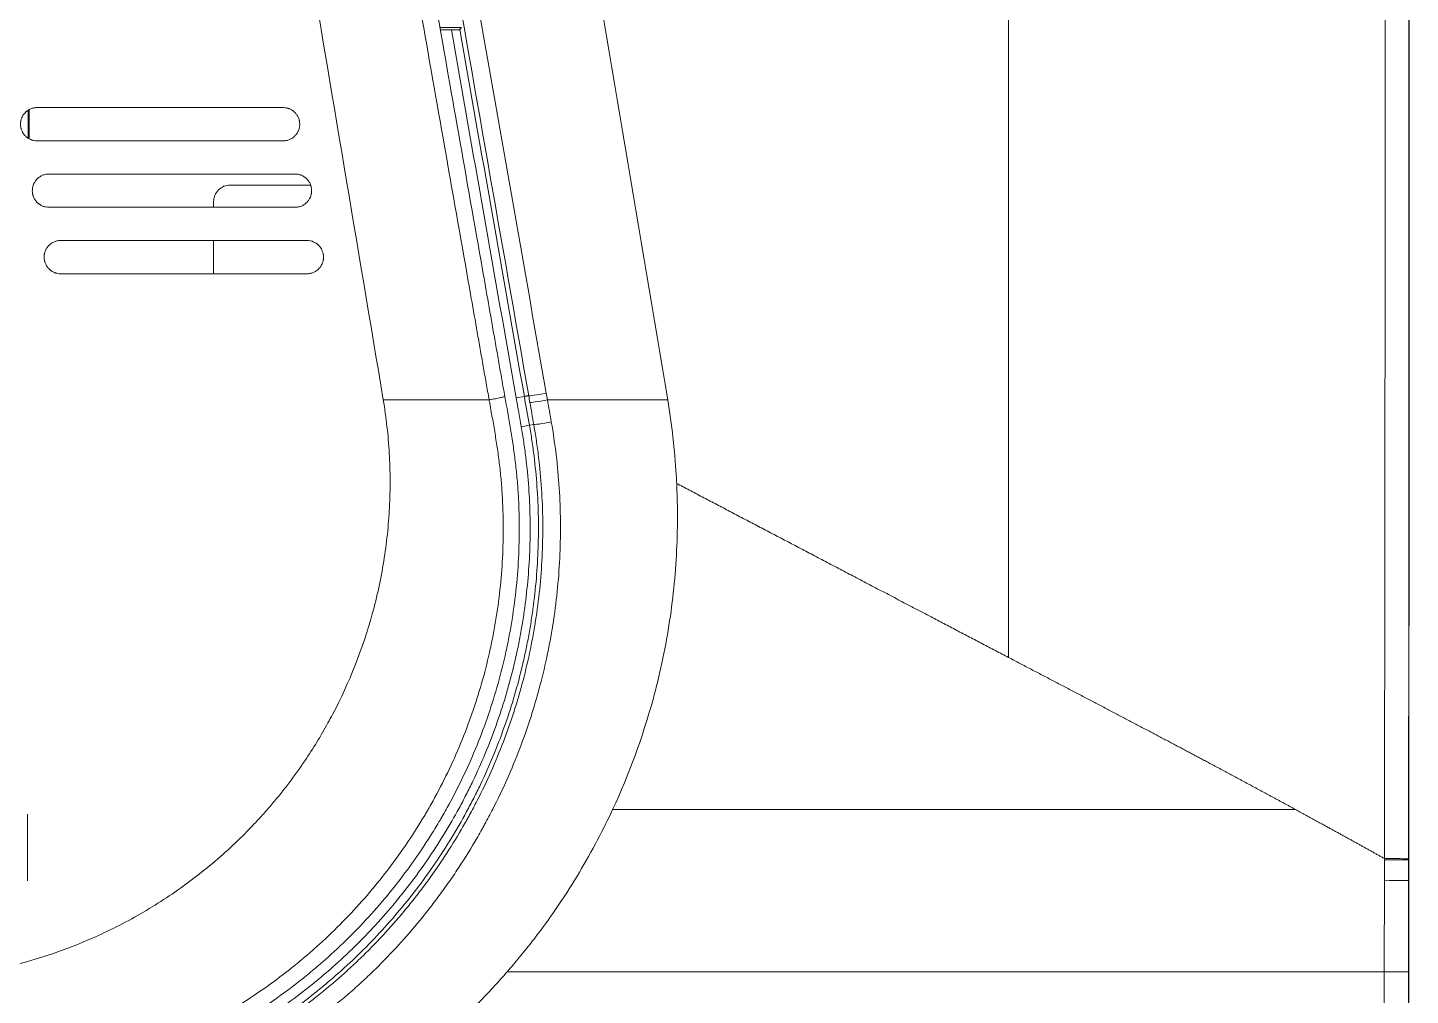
# Model space of a CAD drawing. Header units: millimetres. Extents: x 70151 to 230897, y 35202 to 113211.
# Drawn here: x 179277 to 179359.9, y 68791.7 to 68849.7 of the extents above; entities that cross this region are included whole.
import ezdxf

# ---------------------------------------------------------------- set-up
doc = ezdxf.new("R2010")
doc.units = ezdxf.units.MM
doc.header["$LTSCALE"] = 50
doc.layers.add('2-con', color=2, linetype='Continuous')
doc.layers.add('mark-B', color=2, linetype='Continuous', lineweight=20)

# ---------------------------------------------------------------- blocks, each defined once
blk = doc.blocks.new('무풍1WAY 대형')
at = {"layer": 'mark-B'}
for p, q in [((-704.912, -39.105), (-704.93, -39.105)), ((-651.7, -66.315), (-652.191, -66.401)), ((-652.451, -66.447), (-652.191, -66.401)), ((-651.396, -68.045), (-651.886, -68.131)), ((-638.842, -75.486), (-624.09, -75.486)), ((-633.252, -77.488), (-633.252, -75.486)), ((-633.252, -77.488), (-633.252, -75.486)), ((-638.842, -77.488), (-624.09, -77.488)), ((-638.131, -79.471), (-623.379, -79.471)), ((-633.252, -79.811), (-633.252, -79.471)), ((-633.252, -79.811), (-633.252, -79.471)), ((-639.057, -80.806), (-634.248, -80.806)), ((-639.057, -80.806), (-634.248, -80.806)), ((-638.131, -81.469), (-623.379, -81.469)), ((-637.419, -83.457), (-622.667, -83.457)), ((-622.186, -85.316), (-622.186, -83.597)), ((-622.13, -85.277), (-622.13, -83.628)), ((-637.419, -85.45), (-622.667, -85.45)), ((-647.51, -90.114), (-646.848, -90.114))]:
    blk.add_line(p, q, dxfattribs=at)
blk.add_arc((-634.248, -79.811), 0.996, 270, 0, dxfattribs=at)
blk.add_arc((-634.248, -79.811), 0.996, 270, 0, dxfattribs=at)
for centre, major_axis, ratio, start_param, end_param in [((-702.621, -39.106), (-2.29, 0.001), 0.007334, 0.013963, 1.194464), ((-653.432, -66.62), (0.981, 0.172), 0.034829, 0.017464, 1.637905), ((-653.198, -67.949), (0.981, 0.172), 0.036803, 0.017464, 1.637546), ((-653.128, -68.35), (0.981, 0.172), 0.036765, 0.017465, 1.637515)]:
    blk.add_ellipse(centre, major_axis=major_axis, ratio=ratio, start_param=start_param, end_param=end_param, dxfattribs=at)
for points, knots in [([(-650.859, -33.641), (-650.733, -33.495), (-650.356, -33.068), (-649.458, -32.093), (-648.123, -30.759), (-646.435, -29.249), (-644.668, -27.833), (-642.826, -26.515), (-640.278, -24.895), (-635.596, -22.432), (-630.551, -20.761), (-626.096, -19.933), (-624.408, -19.713), (-623.465, -19.622), (-623.274, -19.605)], [0, 0, 0, 0, 0.018221, 0.053912, 0.125293, 0.196674, 0.268054, 0.339435, 0.410816, 0.553578, 0.839101, 0.910482, 0.981863, 1, 1, 1, 1]), ([(-653.503, -66.597), (-653.619, -65.937), (-653.716, -65.277), (-653.874, -63.956), (-653.934, -63.296), (-654.019, -61.975), (-654.044, -61.314), (-654.058, -59.992), (-654.047, -59.331), (-653.961, -57.348), (-653.834, -56.026), (-653.621, -54.62), (-653.608, -54.537), (-653.582, -54.372), (-653.568, -54.289), (-653.527, -54.042), (-653.499, -53.877), (-653.41, -53.384), (-653.347, -53.057), (-653.144, -52.079), (-652.992, -51.434), (-652.739, -50.474), (-652.65, -50.155), (-652.465, -49.521), (-652.174, -48.574), (-651.407, -46.394), (-650.599, -44.577), (-649.84, -43.093), (-649.684, -42.797), (-649.484, -42.43), (-649.443, -42.357), (-649.362, -42.21), (-649.24, -41.991), (-649.116, -41.774), (-648.696, -41.053), (-648.347, -40.487), (-647.802, -39.655), (-647.616, -39.38), (-647.239, -38.837), (-647.047, -38.568), (-646.655, -38.035), (-646.456, -37.772), (-646.051, -37.25), (-645.845, -36.992), (-645.216, -36.226), (-644.784, -35.726), (-643.89, -34.748), (-643.43, -34.271), (-642.718, -33.57), (-642.477, -33.34), (-642.11, -32.998), (-641.987, -32.885), (-641.801, -32.717), (-641.739, -32.661), (-641.614, -32.549), (-641.051, -32.049), (-640.476, -31.569), (-639.695, -30.951), (-639.432, -30.748), (-638.902, -30.352), (-638.099, -29.767), (-637.275, -29.217), (-635.599, -28.16), (-634.443, -27.516), (-632.951, -26.786), (-632.65, -26.643), (-632.043, -26.366), (-631.737, -26.232), (-631.275, -26.036), (-631.12, -25.972), (-630.81, -25.845), (-630.344, -25.658), (-629.873, -25.481), (-629.401, -25.31), (-629.243, -25.255), (-628.927, -25.145), (-628.452, -24.984), (-627.975, -24.833), (-627.018, -24.544), (-626.377, -24.369), (-625.41, -24.133), (-625.086, -24.058), (-624.438, -23.919), (-624.112, -23.853), (-623.134, -23.669), (-622.478, -23.564), (-621.159, -23.39), (-620.496, -23.322), (-619.662, -23.26), (-619.495, -23.248), (-619.16, -23.228), (-618.993, -23.219), (-618.658, -23.204), (-618.407, -23.194), (-618.113, -23.185), (-617.967, -23.182), (-617.893, -23.18), (-617.857, -23.179), (-617.838, -23.179), (-617.831, -23.179), (-617.825, -23.179), (-617.823, -23.179), (-617.82, -23.179)], [0, 0, 0, 0, 0.03125, 0.03125, 0.0625, 0.0625, 0.09375, 0.09375, 0.125, 0.125, 0.1875, 0.1875, 0.191406, 0.191406, 0.195312, 0.195312, 0.203125, 0.203125, 0.21875, 0.21875, 0.25, 0.25, 0.265625, 0.265625, 0.28125, 0.3125, 0.375, 0.375, 0.390625, 0.390625, 0.394531, 0.394531, 0.398437, 0.40625, 0.40625, 0.4375, 0.4375, 0.453125, 0.453125, 0.46875, 0.46875, 0.484375, 0.484375, 0.5, 0.5, 0.53125, 0.53125, 0.5625, 0.5625, 0.578125, 0.578125, 0.585937, 0.585937, 0.589844, 0.589844, 0.59375, 0.625, 0.625, 0.640625, 0.640625, 0.65625, 0.6875, 0.6875, 0.75, 0.75, 0.765625, 0.765625, 0.78125, 0.78125, 0.789063, 0.789063, 0.796875, 0.8125, 0.8125, 0.820313, 0.820313, 0.828125, 0.84375, 0.84375, 0.875, 0.875, 0.890625, 0.890625, 0.90625, 0.90625, 0.9375, 0.9375, 0.96875, 0.96875, 0.976563, 0.976563, 0.984375, 0.984375, 0.992188, 0.996094, 0.998047, 0.999023, 0.999512, 0.999756, 0.999878, 0.999878, 1, 1, 1, 1]), ([(-617.801, -24.376), (-618.127, -24.382), (-618.452, -24.392), (-618.94, -24.415), (-619.103, -24.423), (-619.428, -24.443), (-619.59, -24.453), (-620.4, -24.513), (-621.044, -24.578), (-622.324, -24.741), (-622.959, -24.841), (-623.907, -25.014), (-624.222, -25.077), (-624.851, -25.209), (-625.164, -25.28), (-626.1, -25.504), (-627.341, -25.837), (-628.566, -26.237), (-629.479, -26.563), (-629.782, -26.676), (-630.236, -26.851), (-630.462, -26.94), (-630.688, -27.032), (-630.839, -27.094), (-630.914, -27.125), (-631.289, -27.282), (-631.587, -27.412), (-632.177, -27.678), (-632.47, -27.815), (-633.923, -28.518), (-635.048, -29.14), (-636.68, -30.161), (-637.482, -30.693), (-638.264, -31.258), (-638.78, -31.642), (-639.036, -31.837), (-639.797, -32.435), (-640.294, -32.849), (-640.844, -33.331), (-640.904, -33.385), (-641.026, -33.493), (-641.087, -33.547), (-641.268, -33.71), (-641.388, -33.82), (-641.745, -34.151), (-641.979, -34.374), (-642.672, -35.053), (-643.121, -35.516), (-643.99, -36.464), (-644.411, -36.949), (-645.023, -37.692), (-645.223, -37.943), (-645.618, -38.449), (-645.811, -38.705), (-646.192, -39.222), (-646.379, -39.483), (-646.746, -40.01), (-646.926, -40.277), (-647.457, -41.085), (-647.796, -41.634), (-648.204, -42.334), (-648.325, -42.545), (-648.444, -42.758), (-648.523, -42.9), (-648.562, -42.971), (-648.757, -43.328), (-648.909, -43.615), (-649.646, -45.057), (-650.17, -46.233), (-650.857, -48.032), (-651.176, -48.939), (-651.458, -49.859), (-651.638, -50.475), (-651.724, -50.785), (-651.97, -51.717), (-652.117, -52.344), (-652.314, -53.294), (-652.375, -53.612), (-652.46, -54.091), (-652.488, -54.251), (-652.528, -54.491), (-652.541, -54.572), (-652.566, -54.732), (-652.578, -54.813), (-652.784, -56.178), (-652.907, -57.463), (-652.987, -59.39), (-652.997, -60.032), (-652.981, -61.316), (-652.956, -61.957), (-652.872, -63.241), (-652.812, -63.882), (-652.697, -64.844), (-652.632, -65.325), (-652.546, -65.886), (-652.499, -66.167), (-652.479, -66.287), (-652.465, -66.367), (-652.458, -66.407), (-652.451, -66.447)], [0, 0, 0, 0, 0.015625, 0.015625, 0.023438, 0.023438, 0.03125, 0.03125, 0.0625, 0.0625, 0.09375, 0.09375, 0.109375, 0.109375, 0.125, 0.125, 0.15625, 0.1875, 0.1875, 0.203125, 0.203125, 0.210938, 0.214844, 0.214844, 0.21875, 0.21875, 0.234375, 0.234375, 0.25, 0.25, 0.3125, 0.3125, 0.34375, 0.359375, 0.359375, 0.375, 0.375, 0.40625, 0.40625, 0.410156, 0.410156, 0.414063, 0.414063, 0.421875, 0.421875, 0.4375, 0.4375, 0.46875, 0.46875, 0.5, 0.5, 0.515625, 0.515625, 0.53125, 0.53125, 0.546875, 0.546875, 0.5625, 0.5625, 0.59375, 0.59375, 0.601563, 0.605469, 0.605469, 0.609375, 0.609375, 0.625, 0.625, 0.6875, 0.6875, 0.71875, 0.734375, 0.734375, 0.75, 0.75, 0.78125, 0.78125, 0.796875, 0.796875, 0.804687, 0.804687, 0.808594, 0.808594, 0.8125, 0.8125, 0.875, 0.875, 0.90625, 0.90625, 0.9375, 0.9375, 0.96875, 0.96875, 0.984375, 0.992188, 0.996094, 0.998047, 0.998047, 1, 1, 1, 1]), ([(-652.191, -66.401), (-652.244, -66.097), (-652.319, -65.639), (-652.384, -65.179), (-652.426, -64.873), (-652.446, -64.719), (-652.54, -63.952), (-652.599, -63.338), (-652.729, -61.501), (-652.751, -60.278), (-652.672, -57.839), (-652.569, -56.622), (-652.362, -55.104), (-652.317, -54.801), (-652.218, -54.194), (-652.165, -53.891), (-652.079, -53.437), (-652.049, -53.286), (-651.988, -52.983), (-651.956, -52.832), (-651.858, -52.378), (-651.788, -52.077), (-651.57, -51.179), (-651.409, -50.586), (-651.057, -49.412), (-650.487, -47.669), (-649.667, -45.697), (-648.855, -44.051), (-648.569, -43.508), (-648.13, -42.698), (-647.822, -42.164), (-647.419, -41.504), (-647.338, -41.372), (-647.173, -41.111), (-647.09, -40.981), (-646.839, -40.593), (-646.668, -40.337), (-646.147, -39.576), (-645.788, -39.08), (-645.046, -38.108), (-644.663, -37.633), (-643.873, -36.702), (-643.467, -36.247), (-642.211, -34.913), (-641.327, -34.065), (-640.161, -33.058), (-639.925, -32.859), (-639.566, -32.565), (-639.446, -32.468), (-639.205, -32.275), (-639.083, -32.179), (-638.474, -31.706), (-637.979, -31.341), (-636.468, -30.288), (-634.907, -29.316), (-633.272, -28.466), (-632.443, -28.062), (-632.164, -27.931), (-631.743, -27.739), (-631.602, -27.676), (-631.319, -27.551), (-631.177, -27.49), (-630.465, -27.188), (-629.891, -26.962), (-628.733, -26.54), (-628.15, -26.345), (-626.974, -25.983), (-626.382, -25.818), (-625.486, -25.593), (-625.187, -25.521), (-624.585, -25.387), (-624.283, -25.324), (-623.829, -25.234), (-623.677, -25.205), (-623.373, -25.15), (-623.22, -25.123), (-622.763, -25.045), (-621.846, -24.902), (-620.925, -24.794), (-620.308, -24.739)], [0, 0, 0, 0, 0.015625, 0.023438, 0.023438, 0.03125, 0.03125, 0.0625, 0.0625, 0.125, 0.125, 0.1875, 0.1875, 0.203125, 0.203125, 0.21875, 0.21875, 0.226563, 0.226563, 0.234375, 0.234375, 0.25, 0.25, 0.28125, 0.28125, 0.3125, 0.375, 0.390625, 0.40625, 0.40625, 0.4375, 0.4375, 0.445313, 0.445313, 0.453125, 0.453125, 0.46875, 0.46875, 0.5, 0.5, 0.53125, 0.53125, 0.5625, 0.5625, 0.625, 0.625, 0.640625, 0.640625, 0.648438, 0.648438, 0.65625, 0.65625, 0.6875, 0.6875, 0.75, 0.78125, 0.78125, 0.796875, 0.796875, 0.804688, 0.804688, 0.8125, 0.8125, 0.84375, 0.84375, 0.875, 0.875, 0.90625, 0.90625, 0.921875, 0.921875, 0.9375, 0.9375, 0.945313, 0.945313, 0.953125, 0.953125, 0.96875, 1, 1, 1, 1]), ([(-620.264, -25.235), (-621.48, -25.344), (-622.681, -25.517), (-624.46, -25.865), (-625.049, -25.997), (-626.22, -26.29), (-627.383, -26.614), (-628.531, -26.997), (-629.671, -27.411), (-630.237, -27.633), (-630.87, -27.9), (-630.94, -27.93), (-631.08, -27.99), (-631.29, -28.082), (-631.499, -28.175), (-631.915, -28.364), (-632.19, -28.493), (-633.009, -28.891), (-634.624, -29.728), (-636.165, -30.685), (-637.657, -31.724), (-638.147, -32.083), (-638.869, -32.643), (-639.107, -32.833), (-639.58, -33.219), (-640.746, -34.199), (-641.838, -35.245), (-643.078, -36.56), (-643.48, -37.009), (-644.26, -37.927), (-644.638, -38.396), (-645.738, -39.834), (-646.425, -40.833), (-647.381, -42.396), (-647.685, -42.923), (-648.119, -43.722), (-648.26, -43.99), (-648.535, -44.529), (-649.204, -45.882), (-649.783, -47.272), (-650.39, -48.975), (-650.578, -49.548), (-650.925, -50.707), (-651.084, -51.292), (-651.301, -52.178), (-651.369, -52.475), (-651.466, -52.922), (-651.498, -53.072), (-651.558, -53.371), (-651.646, -53.819), (-651.726, -54.267), (-651.823, -54.866), (-651.868, -55.165), (-652.073, -56.663), (-652.174, -57.864), (-652.253, -60.272), (-652.231, -61.478), (-652.104, -63.292), (-652.045, -63.897), (-651.952, -64.655), (-651.933, -64.806), (-651.891, -65.109), (-651.827, -65.562), (-651.753, -66.014), (-651.7, -66.315)], [0, 0, 0, 0, 0.0625, 0.0625, 0.09375, 0.09375, 0.125, 0.15625, 0.15625, 0.1875, 0.1875, 0.191406, 0.191406, 0.195313, 0.203125, 0.203125, 0.21875, 0.21875, 0.25, 0.3125, 0.3125, 0.34375, 0.34375, 0.359375, 0.359375, 0.375, 0.4375, 0.4375, 0.46875, 0.46875, 0.5, 0.5, 0.5625, 0.5625, 0.59375, 0.59375, 0.609375, 0.609375, 0.625, 0.6875, 0.6875, 0.71875, 0.71875, 0.75, 0.75, 0.765625, 0.765625, 0.773438, 0.773438, 0.78125, 0.796875, 0.796875, 0.8125, 0.8125, 0.875, 0.875, 0.9375, 0.9375, 0.96875, 0.96875, 0.976563, 0.976563, 0.984375, 1, 1, 1, 1]), ([(-650.714, -68.134), (-650.831, -67.487), (-650.948, -66.839), (-651.109, -65.865), (-651.161, -65.541), (-651.256, -64.892), (-651.3, -64.567), (-651.379, -63.918), (-651.415, -63.594), (-651.474, -62.945), (-651.499, -62.621), (-651.539, -61.972), (-651.553, -61.648), (-651.574, -61), (-651.579, -60.675), (-651.583, -59.703), (-651.567, -59.055), (-651.5, -57.76), (-651.448, -57.112), (-651.307, -55.817), (-651.218, -55.17), (-651.056, -54.199), (-650.998, -53.876), (-650.87, -53.229), (-650.802, -52.907), (-650.585, -51.947), (-650.423, -51.314), (-650.063, -50.06), (-649.669, -48.82), (-649.206, -47.605), (-648.709, -46.404), (-648.443, -45.81), (-647.877, -44.635), (-647.576, -44.054), (-647.178, -43.336), (-647.057, -43.121), (-646.933, -42.908), (-646.85, -42.765), (-646.809, -42.694), (-646.599, -42.34), (-646.427, -42.059), (-645.902, -41.227), (-645.537, -40.685), (-644.779, -39.623), (-644.387, -39.105), (-643.573, -38.091), (-643.151, -37.595), (-642.281, -36.629), (-641.832, -36.158), (-640.905, -35.239), (-640.427, -34.792), (-639.812, -34.248), (-639.688, -34.14), (-639.438, -33.925), (-639.312, -33.818), (-638.933, -33.502), (-638.678, -33.295), (-637.905, -32.686), (-636.856, -31.907), (-635.769, -31.192), (-634.664, -30.509), (-634.102, -30.184), (-632.96, -29.564), (-632.38, -29.27), (-631.201, -28.715), (-630.602, -28.453), (-629.689, -28.084), (-629.383, -27.965), (-628.996, -27.822), (-628.919, -27.794), (-628.764, -27.737), (-628.532, -27.654), (-628.299, -27.573), (-627.52, -27.309), (-626.894, -27.116), (-625.633, -26.767), (-624.998, -26.61), (-624.041, -26.402), (-623.721, -26.338), (-623.078, -26.217), (-622.756, -26.161), (-621.787, -26.006), (-621.137, -25.921), (-620.319, -25.841), (-620.156, -25.826), (-619.827, -25.799), (-619.663, -25.787), (-619.169, -25.754), (-618.839, -25.736), (-618.18, -25.709), (-617.851, -25.699), (-617.191, -25.686), (-616.861, -25.683), (-616.531, -25.681)], [0, 0, 0, 0, 0.03125, 0.03125, 0.046875, 0.046875, 0.0625, 0.0625, 0.078125, 0.078125, 0.09375, 0.09375, 0.109375, 0.109375, 0.125, 0.125, 0.15625, 0.15625, 0.1875, 0.1875, 0.21875, 0.21875, 0.234375, 0.234375, 0.25, 0.25, 0.28125, 0.28125, 0.3125, 0.34375, 0.34375, 0.375, 0.375, 0.40625, 0.40625, 0.414063, 0.417969, 0.417969, 0.421875, 0.421875, 0.4375, 0.4375, 0.46875, 0.46875, 0.5, 0.5, 0.53125, 0.53125, 0.5625, 0.5625, 0.59375, 0.59375, 0.601563, 0.601563, 0.609375, 0.609375, 0.625, 0.625, 0.65625, 0.6875, 0.6875, 0.71875, 0.71875, 0.75, 0.75, 0.78125, 0.78125, 0.796875, 0.796875, 0.800781, 0.800781, 0.804688, 0.8125, 0.8125, 0.84375, 0.84375, 0.875, 0.875, 0.890625, 0.890625, 0.90625, 0.90625, 0.9375, 0.9375, 0.945313, 0.945313, 0.953125, 0.953125, 0.96875, 0.96875, 0.984375, 0.984375, 1, 1, 1, 1]), ([(-616.525, -26.53), (-616.528, -26.53), (-616.53, -26.53), (-616.535, -26.53), (-616.543, -26.53), (-616.561, -26.53), (-616.596, -26.53), (-616.666, -26.531), (-616.806, -26.532), (-616.927, -26.533), (-617.167, -26.536), (-617.328, -26.538), (-617.809, -26.548), (-618.129, -26.557), (-618.767, -26.584), (-619.086, -26.601), (-619.721, -26.644), (-620.038, -26.671), (-620.985, -26.766), (-621.614, -26.849), (-622.551, -27), (-622.863, -27.055), (-623.485, -27.173), (-623.795, -27.236), (-624.723, -27.439), (-625.339, -27.592), (-626.564, -27.933), (-627.173, -28.121), (-627.93, -28.378), (-628.157, -28.457), (-628.384, -28.539), (-628.535, -28.594), (-628.61, -28.622), (-628.986, -28.762), (-629.285, -28.878), (-630.175, -29.238), (-630.758, -29.494), (-631.908, -30.036), (-632.473, -30.323), (-633.587, -30.928), (-634.134, -31.245), (-635.211, -31.912), (-636.27, -32.609), (-637.292, -33.369), (-638.045, -33.962), (-638.294, -34.164), (-638.663, -34.473), (-638.786, -34.577), (-639.029, -34.786), (-639.15, -34.891), (-639.75, -35.422), (-640.215, -35.858), (-641.119, -36.754), (-641.557, -37.214), (-642.405, -38.156), (-642.816, -38.639), (-643.609, -39.627), (-643.992, -40.133), (-644.731, -41.168), (-645.086, -41.697), (-645.598, -42.508), (-645.766, -42.781), (-645.97, -43.126), (-646.011, -43.196), (-646.092, -43.334), (-646.212, -43.543), (-646.33, -43.752), (-646.718, -44.452), (-647.011, -45.018), (-647.564, -46.164), (-647.823, -46.743), (-648.307, -47.914), (-648.758, -49.098), (-649.142, -50.307), (-649.493, -51.529), (-649.651, -52.147), (-649.863, -53.083), (-649.929, -53.396), (-650.053, -54.027), (-650.11, -54.342), (-650.268, -55.288), (-650.354, -55.919), (-650.491, -57.181), (-650.541, -57.813), (-650.607, -59.076), (-650.622, -59.707), (-650.618, -60.971), (-650.598, -61.603), (-650.54, -62.551), (-650.516, -62.868), (-650.458, -63.5), (-650.423, -63.816), (-650.346, -64.449), (-650.303, -64.765), (-650.233, -65.24), (-650.209, -65.398), (-650.159, -65.715), (-650.133, -65.873), (-650.054, -66.347), (-650, -66.663), (-649.916, -67.137), (-649.873, -67.374), (-649.824, -67.65), (-649.799, -67.788), (-649.786, -67.857), (-649.78, -67.892), (-649.777, -67.909), (-649.776, -67.916), (-649.775, -67.921), (-649.774, -67.924), (-649.774, -67.926)], [0, 0, 0, 0, 0.000122, 0.000122, 0.000244, 0.000488, 0.000977, 0.001953, 0.003906, 0.007812, 0.007812, 0.015625, 0.015625, 0.03125, 0.03125, 0.046875, 0.046875, 0.0625, 0.0625, 0.09375, 0.09375, 0.109375, 0.109375, 0.125, 0.125, 0.15625, 0.15625, 0.1875, 0.1875, 0.195313, 0.199219, 0.199219, 0.203125, 0.203125, 0.21875, 0.21875, 0.25, 0.25, 0.28125, 0.28125, 0.3125, 0.3125, 0.34375, 0.375, 0.375, 0.390625, 0.390625, 0.398438, 0.398438, 0.40625, 0.40625, 0.4375, 0.4375, 0.46875, 0.46875, 0.5, 0.5, 0.53125, 0.53125, 0.5625, 0.5625, 0.578125, 0.578125, 0.582031, 0.582031, 0.585938, 0.59375, 0.59375, 0.625, 0.625, 0.65625, 0.65625, 0.6875, 0.71875, 0.71875, 0.75, 0.75, 0.765625, 0.765625, 0.78125, 0.78125, 0.8125, 0.8125, 0.84375, 0.84375, 0.875, 0.875, 0.90625, 0.90625, 0.921875, 0.921875, 0.9375, 0.9375, 0.953125, 0.953125, 0.960937, 0.960937, 0.96875, 0.96875, 0.984375, 0.984375, 0.992187, 0.996094, 0.998047, 0.999023, 0.999512, 0.999756, 0.999878, 0.999878, 1, 1, 1, 1]), ([(-704.93, -39.105), (-704.929, -37.496), (-704.928, -35.887), (-704.926, -34.077), (-704.926, -33.876), (-704.926, -33.474), (-704.925, -32.87), (-704.925, -31.462), (-704.923, -30.256), (-704.919, -29.451)], [0, 0, 0, 0, 0.5, 0.5, 0.5625, 0.5625, 0.625, 0.75, 1, 1, 1, 1]), ([(-704.907, -33.641), (-704.907, -32.943), (-704.907, -32.244), (-704.906, -31.371), (-704.906, -31.11), (-704.905, -30.848), (-704.905, -30.673), (-704.905, -30.586), (-704.904, -30.149), (-704.902, -29.8), (-704.9, -29.451)], [0, 0, 0, 0, 0.5, 0.5, 0.625, 0.6875, 0.6875, 0.75, 0.75, 1, 1, 1, 1]), ([(-703.412, -29.447), (-703.416, -29.622), (-703.42, -29.796), (-703.425, -30.058), (-703.427, -30.146), (-703.43, -30.277), (-703.431, -30.32), (-703.433, -30.408), (-703.434, -30.451), (-703.436, -30.583), (-703.437, -30.67), (-703.438, -30.801), (-703.438, -30.845), (-703.439, -30.932), (-703.44, -31.15), (-703.441, -31.369), (-703.444, -32.243), (-703.446, -32.942), (-703.448, -33.641)], [0, 0, 0, 0, 0.125, 0.125, 0.1875, 0.1875, 0.21875, 0.21875, 0.25, 0.25, 0.3125, 0.3125, 0.34375, 0.34375, 0.375, 0.5, 0.5, 1, 1, 1, 1]), ([(-640.109, -48.558), (-639.681, -47.783), (-638.935, -46.565), (-637.948, -45.184), (-637.284, -44.331), (-636.768, -43.705), (-636.236, -43.093), (-635.505, -42.297), (-634.551, -41.34), (-633.346, -40.254), (-632.083, -39.236), (-630.767, -38.287), (-628.946, -37.12), (-625.6, -35.34), (-621.994, -34.122), (-618.807, -33.509), (-617.199, -33.29), (-615.582, -33.158), (-614.5, -33.128), (-613.96, -33.128)], [0, 0, 0, 0, 0.083502, 0.134418, 0.159876, 0.185335, 0.210793, 0.236251, 0.287168, 0.338084, 0.389001, 0.439918, 0.490834, 0.592667, 0.796334, 0.84725, 0.898167, 0.949083, 1, 1, 1, 1]), ([(-704.912, -39.105), (-704.911, -38.65), (-704.911, -38.195), (-704.91, -37.284), (-704.91, -36.828), (-704.909, -35.918), (-704.909, -35.462), (-704.908, -34.552), (-704.908, -34.096), (-704.907, -33.641)], [0, 0, 0, 0, 0.25, 0.25, 0.5, 0.5, 0.75, 0.75, 1, 1, 1, 1]), ([(-704.907, -33.641), (-704.906, -33.641), (-704.896, -33.641), (-704.859, -33.641), (-704.833, -33.641), (-704.79, -33.641), (-704.781, -33.641), (-704.761, -33.641), (-704.751, -33.641), (-704.719, -33.641), (-704.696, -33.641), (-704.621, -33.641), (-704.564, -33.641), (-704.468, -33.641), (-704.434, -33.641), (-704.38, -33.641), (-704.362, -33.641), (-704.324, -33.641), (-704.305, -33.641), (-704.208, -33.641), (-704.126, -33.641), (-703.993, -33.641), (-703.947, -33.641), (-703.877, -33.641), (-703.853, -33.641), (-703.805, -33.641), (-703.78, -33.641), (-703.657, -33.641), (-703.554, -33.641), (-703.448, -33.641)], [0, 0, 0, 0, 0.125, 0.125, 0.25, 0.25, 0.28125, 0.28125, 0.3125, 0.3125, 0.375, 0.375, 0.5, 0.5, 0.5625, 0.5625, 0.59375, 0.59375, 0.625, 0.625, 0.75, 0.75, 0.8125, 0.8125, 0.84375, 0.84375, 0.875, 0.875, 1, 1, 1, 1]), ([(-703.448, -33.641), (-703.449, -34.098), (-703.451, -34.554), (-703.453, -35.468), (-703.455, -35.924), (-703.457, -36.838), (-703.458, -37.295), (-703.461, -38.208), (-703.462, -38.665), (-703.463, -39.122)], [0, 0, 0, 0, 0.25, 0.25, 0.5, 0.5, 0.75, 0.75, 1, 1, 1, 1]), ([(-650.859, -33.641), (-651.416, -33.641), (-651.974, -33.641), (-653.088, -33.641), (-654.759, -33.641), (-656.429, -33.641), (-658.654, -33.641), (-659.767, -33.641), (-661.991, -33.641), (-663.103, -33.641), (-665.325, -33.641), (-666.436, -33.641), (-668.656, -33.641), (-669.766, -33.641), (-671.984, -33.641), (-673.092, -33.641), (-674.754, -33.641), (-675.308, -33.641), (-676.415, -33.641), (-676.969, -33.641), (-677.799, -33.641), (-678.075, -33.641), (-678.628, -33.641), (-678.904, -33.641), (-679.733, -33.641), (-680.285, -33.641), (-681.939, -33.641), (-683.039, -33.641), (-685.234, -33.641), (-686.329, -33.641), (-688.512, -33.641), (-689.601, -33.641), (-690.959, -33.641), (-691.23, -33.641), (-691.772, -33.641), (-692.583, -33.641), (-693.392, -33.641), (-695.004, -33.641), (-696.074, -33.641), (-697.402, -33.641), (-697.668, -33.641), (-698.197, -33.641), (-698.462, -33.641), (-699.254, -33.641), (-699.781, -33.641), (-701.359, -33.641), (-702.406, -33.641), (-703.448, -33.641)], [0, 0, 0, 0, 0.03125, 0.03125, 0.0625, 0.125, 0.125, 0.1875, 0.1875, 0.25, 0.25, 0.3125, 0.3125, 0.375, 0.375, 0.4375, 0.4375, 0.46875, 0.46875, 0.5, 0.5, 0.515625, 0.515625, 0.53125, 0.53125, 0.5625, 0.5625, 0.625, 0.625, 0.6875, 0.6875, 0.75, 0.75, 0.765625, 0.765625, 0.78125, 0.8125, 0.8125, 0.875, 0.875, 0.890625, 0.890625, 0.90625, 0.90625, 0.9375, 0.9375, 1, 1, 1, 1]), ([(-650.859, -33.641), (-650.981, -33.78), (-651.347, -34.207), (-651.945, -34.931), (-652.875, -36.121), (-654.414, -38.269), (-655.925, -40.796), (-656.895, -42.754), (-657.18, -43.366)], [0, 0, 0, 0, 0.047628, 0.144936, 0.242244, 0.436861, 0.826093, 1, 1, 1, 1]), ([(-704.93, -40.337), (-704.93, -40.13), (-704.93, -39.922), (-704.93, -39.512), (-704.93, -39.309), (-704.93, -39.105)], [0, 0, 0, 0, 0.505069, 0.505069, 1, 1, 1, 1]), ([(-704.912, -40.337), (-704.912, -40.132), (-704.912, -39.926), (-704.912, -39.516), (-704.912, -39.311), (-704.912, -39.105), (-704.912, -39.105), (-704.912, -39.105)], [0, 0, 0, 0, 0.499983, 0.499983, 0.999967, 0.999967, 1, 1, 1, 1]), ([(-703.463, -39.122), (-703.463, -39.122), (-703.463, -39.123), (-703.464, -39.33), (-703.464, -39.536), (-703.465, -39.846), (-703.465, -39.95), (-703.465, -40.154), (-703.466, -40.254), (-703.466, -40.354)], [0, 0, 0, 0, 0.001631, 0.001631, 0.503325, 0.503325, 0.756014, 0.756014, 1, 1, 1, 1]), ([(-705, -439.079), (-704.996, -405.857), (-704.991, -372.634), (-704.981, -306.189), (-704.975, -272.967), (-704.962, -206.522), (-704.954, -173.3), (-704.94, -123.466), (-704.935, -106.854), (-704.924, -73.632), (-704.919, -57.021), (-704.912, -40.409)], [0, 0, 0, 0, 0.25, 0.25, 0.5, 0.5, 0.75, 0.75, 0.875, 0.875, 1, 1, 1, 1]), ([(-704.912, -40.337), (-704.911, -40.338), (-704.901, -40.339), (-704.865, -40.341), (-704.838, -40.341), (-704.77, -40.343), (-704.728, -40.344), (-704.628, -40.346), (-704.571, -40.347), (-704.444, -40.348), (-704.373, -40.349), (-704.219, -40.35), (-704.136, -40.351), (-703.96, -40.352), (-703.867, -40.352), (-703.672, -40.353), (-703.57, -40.354), (-703.466, -40.354)], [0, 0, 0, 0, 0.125, 0.125, 0.25, 0.25, 0.375, 0.375, 0.5, 0.5, 0.625, 0.625, 0.75, 0.75, 0.875, 0.875, 1, 1, 1, 1]), ([(-704.912, -40.409), (-704.911, -40.41), (-704.901, -40.411), (-704.865, -40.413), (-704.838, -40.414), (-704.77, -40.416), (-704.728, -40.416), (-704.629, -40.418), (-704.571, -40.419), (-704.444, -40.42), (-704.373, -40.421), (-704.219, -40.422), (-704.136, -40.423), (-703.96, -40.424), (-703.867, -40.425), (-703.672, -40.426), (-703.571, -40.426), (-703.466, -40.427)], [0, 0, 0, 0, 0.125, 0.125, 0.25, 0.25, 0.375, 0.375, 0.5, 0.5, 0.625, 0.625, 0.75, 0.75, 0.875, 0.875, 1, 1, 1, 1]), ([(-703.466, -40.427), (-703.484, -57.038), (-703.501, -73.649), (-703.53, -106.872), (-703.542, -123.483), (-703.577, -173.316), (-703.595, -206.539), (-703.623, -272.984), (-703.634, -306.206), (-703.651, -372.651), (-703.658, -405.873), (-703.663, -439.096)], [0, 0, 0, 0, 0.125, 0.125, 0.25, 0.25, 0.5, 0.5, 0.75, 0.75, 1, 1, 1, 1]), ([(-703.466, -40.354), (-703.466, -40.378), (-703.466, -40.402), (-703.466, -40.427), (-703.466, -40.427), (-703.466, -40.427)], [0, 0, 0, 0, 0.999421, 0.999421, 1, 1, 1, 1]), ([(-698.129, -43.366), (-698.225, -43.313), (-698.418, -43.209), (-698.707, -43.051), (-698.996, -42.893), (-699.285, -42.735), (-699.542, -42.595), (-699.765, -42.472), (-699.955, -42.368), (-700.145, -42.264), (-700.334, -42.16), (-700.523, -42.056), (-700.711, -41.953), (-700.899, -41.85), (-701.086, -41.747), (-701.272, -41.644), (-701.458, -41.541), (-701.643, -41.439), (-701.828, -41.337), (-702.012, -41.235), (-702.196, -41.133), (-702.379, -41.031), (-702.561, -40.93), (-702.743, -40.829), (-702.925, -40.728), (-703.106, -40.627), (-703.286, -40.527), (-703.406, -40.46), (-703.466, -40.427)], [0, 0, 0, 0, 0.05367, 0.107426, 0.161269, 0.215199, 0.269216, 0.304851, 0.340401, 0.375869, 0.411252, 0.446552, 0.481768, 0.5169, 0.551949, 0.586914, 0.621796, 0.656594, 0.691309, 0.725941, 0.760489, 0.794954, 0.829336, 0.863635, 0.897851, 0.931983, 0.966033, 1, 1, 1, 1]), ([(-698.129, -43.366), (-697.305, -43.366), (-696.479, -43.366), (-694.822, -43.366), (-693.991, -43.366), (-691.49, -43.366), (-689.812, -43.366), (-687.281, -43.366), (-686.435, -43.366), (-685.161, -43.366), (-684.736, -43.366), (-683.885, -43.366), (-683.459, -43.366), (-682.606, -43.366), (-682.179, -43.366), (-681.538, -43.366), (-681.324, -43.366), (-680.896, -43.366), (-680.682, -43.366), (-680.253, -43.366), (-680.039, -43.366), (-679.611, -43.366), (-679.396, -43.366), (-678.753, -43.366), (-678.324, -43.366), (-676.178, -43.366), (-674.458, -43.366), (-671.875, -43.366), (-671.013, -43.366), (-669.287, -43.366), (-668.424, -43.366), (-666.698, -43.366), (-665.834, -43.366), (-664.105, -43.366), (-663.24, -43.366), (-660.645, -43.366), (-658.913, -43.366), (-657.18, -43.366)], [0, 0, 0, 0, 0.0625, 0.0625, 0.125, 0.125, 0.25, 0.25, 0.3125, 0.3125, 0.34375, 0.34375, 0.375, 0.375, 0.40625, 0.40625, 0.421875, 0.421875, 0.4375, 0.4375, 0.453125, 0.453125, 0.46875, 0.46875, 0.5, 0.5, 0.625, 0.625, 0.6875, 0.6875, 0.75, 0.75, 0.8125, 0.8125, 0.875, 0.875, 1, 1, 1, 1]), ([(-680.924, -52.48), (-681.038, -52.421), (-681.264, -52.302), (-681.603, -52.125), (-681.94, -51.949), (-682.275, -51.774), (-682.609, -51.6), (-682.94, -51.426), (-683.27, -51.253), (-683.599, -51.082), (-683.926, -50.911), (-684.251, -50.741), (-684.574, -50.572), (-684.895, -50.403), (-685.215, -50.236), (-685.533, -50.069), (-685.85, -49.904), (-686.164, -49.739), (-686.477, -49.575), (-686.789, -49.412), (-687.098, -49.249), (-687.406, -49.088), (-687.712, -48.927), (-688.017, -48.767), (-688.319, -48.608), (-688.62, -48.449), (-688.92, -48.292), (-689.218, -48.135), (-689.513, -47.979), (-689.808, -47.824), (-690.1, -47.669), (-690.391, -47.515), (-690.68, -47.363), (-690.968, -47.21), (-691.254, -47.059), (-691.538, -46.908), (-691.82, -46.759), (-692.101, -46.609), (-692.38, -46.461), (-692.657, -46.313), (-692.933, -46.166), (-693.172, -46.039), (-693.376, -45.93), (-693.544, -45.84), (-693.713, -45.749), (-693.882, -45.659), (-694.051, -45.569), (-694.22, -45.478), (-694.389, -45.387), (-694.558, -45.297), (-694.727, -45.206), (-694.896, -45.115), (-695.066, -45.024), (-695.235, -44.932), (-695.405, -44.841), (-695.574, -44.75), (-695.744, -44.658), (-695.914, -44.566), (-696.084, -44.475), (-696.254, -44.383), (-696.424, -44.291), (-696.594, -44.199), (-696.764, -44.107), (-696.935, -44.015), (-697.105, -43.922), (-697.275, -43.83), (-697.446, -43.737), (-697.617, -43.644), (-697.787, -43.552), (-697.958, -43.459), (-698.072, -43.397), (-698.129, -43.366)], [0, 0, 0, 0, 0.01948, 0.03887, 0.058169, 0.077379, 0.096499, 0.115529, 0.13447, 0.153321, 0.172083, 0.190756, 0.209339, 0.227833, 0.246238, 0.264554, 0.282782, 0.30092, 0.318971, 0.336932, 0.354805, 0.37259, 0.390286, 0.407895, 0.425415, 0.442847, 0.460192, 0.477448, 0.494617, 0.511698, 0.528692, 0.545598, 0.562416, 0.579148, 0.595792, 0.612349, 0.628818, 0.645201, 0.661497, 0.677706, 0.693828, 0.709864, 0.719735, 0.729615, 0.739505, 0.749404, 0.759313, 0.769232, 0.77916, 0.789097, 0.799044, 0.809001, 0.818967, 0.828943, 0.838928, 0.848923, 0.858927, 0.868941, 0.878965, 0.888998, 0.899041, 0.909094, 0.919156, 0.929227, 0.939309, 0.9494, 0.959501, 0.969611, 0.979731, 0.989861, 1, 1, 1, 1]), ([(-657.18, -43.366), (-658.17, -45.492), (-659.503, -49.125), (-660.638, -54.378), (-661.023, -58.14), (-661.084, -60.991), (-661.048, -62.33), (-661.02, -62.913)], [0, 0, 0, 0, 0.34983, 0.57506, 0.800291, 0.912906, 1, 1, 1, 1]), ([(-640.109, -48.558), (-640.203, -48.729), (-641.323, -50.802), (-642.595, -54.016), (-643.513, -58.247), (-643.798, -60.937), (-643.85, -63.098), (-643.784, -65.259), (-643.603, -66.873), (-643.425, -67.938)], [0, 0, 0, 0, 0.029129, 0.352752, 0.514564, 0.676376, 0.757282, 0.838188, 1, 1, 1, 1]), ([(-680.924, -52.481), (-680.924, -53.121), (-680.924, -54.404), (-680.924, -56.337), (-680.924, -58.283), (-680.924, -60.243), (-680.924, -62.217), (-680.924, -64.204), (-680.924, -66.205), (-680.924, -68.22), (-680.924, -70.249), (-680.924, -72.291), (-680.924, -74.347), (-680.924, -76.417), (-680.924, -78.501), (-680.924, -80.598), (-680.924, -82.709), (-680.924, -84.834), (-680.924, -86.972), (-680.924, -89.125), (-680.924, -91.291), (-680.924, -93.471), (-680.924, -95.664), (-680.924, -97.871), (-680.924, -100.092), (-680.924, -102.327), (-680.924, -104.576), (-680.924, -106.838), (-680.924, -109.114), (-680.924, -111.404), (-680.924, -113.707), (-680.924, -116.025), (-680.924, -118.355), (-680.924, -120.7), (-680.924, -123.059), (-680.924, -125.431), (-680.924, -127.816), (-680.924, -130.216), (-680.924, -132.629), (-680.924, -135.056), (-680.924, -137.497), (-680.924, -146.309), (-680.924, -161.858), (-680.924, -184.512), (-680.924, -208.277), (-680.924, -227.159), (-680.924, -240.83), (-680.924, -248.96), (-680.924, -257.216), (-680.924, -265.596), (-680.924, -274.101), (-680.924, -282.732), (-680.923, -291.488), (-680.923, -300.369), (-680.923, -309.375), (-680.923, -318.506), (-680.923, -327.763), (-680.923, -337.145), (-680.923, -346.652), (-680.924, -356.284), (-680.924, -366.041), (-680.924, -375.923), (-680.924, -385.93), (-680.924, -396.062), (-680.924, -402.859), (-680.924, -406.277)], [0, 0, 0, 0, 0.005423, 0.010885, 0.016386, 0.021926, 0.027504, 0.033122, 0.038778, 0.044473, 0.050206, 0.055979, 0.06179, 0.067641, 0.07353, 0.079458, 0.085424, 0.09143, 0.097475, 0.103558, 0.10968, 0.115841, 0.122041, 0.12828, 0.134558, 0.140874, 0.14723, 0.153624, 0.160057, 0.166529, 0.17304, 0.179589, 0.186177, 0.192805, 0.19947, 0.206175, 0.212918, 0.219701, 0.226521, 0.233381, 0.240279, 0.247216, 0.308102, 0.37213, 0.439303, 0.509616, 0.532243, 0.555224, 0.578557, 0.602244, 0.626284, 0.650679, 0.675427, 0.700529, 0.725984, 0.751794, 0.777958, 0.804476, 0.831348, 0.858573, 0.886152, 0.914085, 0.94237, 0.971009, 1, 1, 1, 1]), ([(-661.02, -62.913), (-661.273, -62.781), (-661.782, -62.514), (-662.55, -62.111), (-663.329, -61.702), (-664.119, -61.288), (-664.919, -60.868), (-665.73, -60.443), (-666.552, -60.012), (-667.384, -59.575), (-668.227, -59.134), (-669.08, -58.686), (-669.944, -58.233), (-670.818, -57.775), (-671.703, -57.311), (-672.599, -56.842), (-673.505, -56.367), (-674.422, -55.886), (-675.349, -55.4), (-676.098, -55.007), (-676.664, -54.71), (-677.046, -54.51), (-677.428, -54.31), (-677.812, -54.109), (-678.197, -53.907), (-678.584, -53.705), (-678.971, -53.503), (-679.359, -53.3), (-679.749, -53.096), (-680.14, -52.892), (-680.532, -52.687), (-680.793, -52.55), (-680.924, -52.482)], [0, 0, 0, 0, 0.038001, 0.07654, 0.115618, 0.155234, 0.19539, 0.236084, 0.277317, 0.319088, 0.361399, 0.40425, 0.447639, 0.491569, 0.536038, 0.581047, 0.626597, 0.672687, 0.719318, 0.76649, 0.78563, 0.804829, 0.824085, 0.843399, 0.862771, 0.882201, 0.901689, 0.921235, 0.940839, 0.960501, 0.980221, 1, 1, 1, 1]), ([(-661.02, -62.913), (-661.012, -63.084), (-660.922, -64.763), (-660.731, -66.436), (-660.483, -67.925)], [0, 0, 0, 0, 0.101779, 1, 1, 1, 1]), ([(-651.7, -66.315), (-651.643, -66.642), (-651.585, -66.969), (-651.508, -67.406), (-651.489, -67.515), (-651.445, -67.765), (-651.42, -67.905), (-651.396, -68.045)], [0, 0, 0, 0, 0.567071, 0.567071, 0.757502, 0.757502, 1, 1, 1, 1]), ([(-653.27, -67.925), (-654.262, -67.925), (-656.675, -67.925), (-659.076, -67.925), (-660.483, -67.925)], [0, 0, 0, 0, 0.410391, 1, 1, 1, 1]), ([(-660.483, -67.925), (-658.791, -78.041), (-655.392, -98.272), (-650.248, -128.458), (-646.784, -148.525), (-645.054, -158.483)], [0, 0, 0, 0, 0.334987, 0.669974, 1, 1, 1, 1]), ([(-653.2, -68.325), (-653.223, -68.192), (-653.247, -68.058), (-653.27, -67.925), (-653.27, -67.925), (-653.27, -67.925)], [0, 0, 0, 0, 0.999897, 0.999897, 1, 1, 1, 1]), ([(-650.714, -68.134), (-650.718, -68.132), (-650.715, -68.129), (-650.697, -68.121), (-650.682, -68.116), (-650.638, -68.104), (-650.611, -68.097), (-650.544, -68.08), (-650.505, -68.071), (-650.418, -68.052), (-650.37, -68.042), (-650.265, -68.02), (-650.209, -68.009), (-650.091, -67.986), (-650.03, -67.974), (-649.903, -67.95), (-649.839, -67.938), (-649.774, -67.926)], [0, 0, 0, 0, 0.125, 0.125, 0.25, 0.25, 0.375, 0.375, 0.5, 0.5, 0.625, 0.625, 0.75, 0.75, 0.875, 0.875, 1, 1, 1, 1]), ([(-649.774, -67.926), (-649.744, -68.095), (-649.713, -68.264), (-649.653, -68.602), (-649.563, -69.108), (-649.474, -69.615), (-649.356, -70.291), (-649.297, -70.629), (-649.179, -71.305), (-648.883, -72.995), (-648.585, -74.684), (-647.871, -78.739), (-647.396, -81.442), (-645.969, -89.552), (-645.018, -94.958), (-644.067, -100.365)], [0, 0, 0, 0, 0.015625, 0.015625, 0.03125, 0.0625, 0.0625, 0.09375, 0.09375, 0.125, 0.25, 0.25, 0.5, 0.5, 1, 1, 1, 1]), ([(-611.568, -250.8), (-612.499, -245.668), (-615.106, -231.241), (-619.351, -207.514), (-624.281, -179.615), (-629.158, -151.709), (-633.98, -123.795), (-638.74, -95.872), (-641.865, -77.25), (-643.425, -67.938)], [0, 0, 0, 0, 0.084285, 0.236904, 0.389524, 0.542143, 0.694762, 0.847381, 1, 1, 1, 1]), ([(-635.355, -169.935), (-638.332, -152.998), (-641.307, -136.062), (-645.769, -110.66), (-647.256, -102.193), (-650.228, -85.259), (-651.714, -76.792), (-653.2, -68.325)], [0, 0, 0, 0, 0.5, 0.5, 0.75, 0.75, 1, 1, 1, 1]), ([(-652.148, -68.177), (-650.51, -77.514), (-648.872, -86.852), (-645.594, -105.528), (-643.955, -114.866), (-640.676, -133.543), (-639.036, -142.881), (-635.756, -161.559), (-634.115, -170.898), (-629.192, -198.917), (-625.908, -217.596), (-620.98, -245.617), (-619.337, -254.957), (-616.873, -268.968), (-616.051, -273.639), (-614.818, -280.644), (-614.407, -282.979), (-613.585, -287.65), (-613.174, -289.985), (-612.763, -292.32)], [0, 0, 0, 0, 0.125, 0.125, 0.25, 0.25, 0.375, 0.375, 0.5, 0.5, 0.75, 0.75, 0.875, 0.875, 0.9375, 0.9375, 0.96875, 0.96875, 1, 1, 1, 1]), ([(-645.01, -100.567), (-645.96, -95.161), (-646.911, -89.755), (-648.337, -81.647), (-648.813, -78.945), (-649.526, -74.891), (-649.764, -73.54), (-650.06, -71.85), (-650.12, -71.512), (-650.238, -70.837), (-650.297, -70.499), (-650.415, -69.823), (-650.504, -69.316), (-650.594, -68.81), (-650.654, -68.472), (-650.684, -68.303), (-650.714, -68.134)], [0, 0, 0, 0, 0.5, 0.5, 0.75, 0.75, 0.875, 0.875, 0.90625, 0.90625, 0.9375, 0.9375, 0.96875, 0.984375, 0.984375, 1, 1, 1, 1]), ([(-638.842, -77.488), (-638.908, -77.488), (-638.973, -77.482), (-639.069, -77.463), (-639.101, -77.455), (-639.148, -77.441), (-639.164, -77.435), (-639.195, -77.424), (-639.21, -77.418), (-639.286, -77.387), (-639.344, -77.356), (-639.412, -77.311), (-639.425, -77.301), (-639.451, -77.282), (-639.464, -77.272), (-639.503, -77.24), (-639.527, -77.218), (-639.596, -77.149), (-639.638, -77.098), (-639.683, -77.03), (-639.692, -77.016), (-639.709, -76.988), (-639.734, -76.945), (-639.768, -76.871), (-639.79, -76.81), (-639.805, -76.763), (-639.809, -76.747), (-639.817, -76.715), (-639.821, -76.699), (-639.837, -76.618), (-639.843, -76.553), (-639.843, -76.455), (-639.842, -76.422), (-639.837, -76.373), (-639.835, -76.357), (-639.83, -76.324), (-639.827, -76.308), (-639.811, -76.228), (-639.792, -76.165), (-639.761, -76.09), (-639.755, -76.074), (-639.74, -76.045), (-639.733, -76.03), (-639.71, -75.986), (-639.693, -75.958), (-639.639, -75.877), (-639.597, -75.826), (-639.539, -75.768), (-639.527, -75.756), (-639.503, -75.734), (-639.465, -75.702), (-639.4, -75.654), (-639.344, -75.62), (-639.286, -75.589), (-639.256, -75.575), (-639.165, -75.537), (-639.103, -75.518), (-639.006, -75.499), (-638.974, -75.494), (-638.908, -75.487), (-638.875, -75.486), (-638.842, -75.486)], [0, 0, 0, 0, 0.0625, 0.0625, 0.09375, 0.09375, 0.109375, 0.109375, 0.125, 0.125, 0.1875, 0.1875, 0.203125, 0.203125, 0.21875, 0.21875, 0.25, 0.25, 0.3125, 0.3125, 0.328125, 0.328125, 0.34375, 0.375, 0.40625, 0.40625, 0.421875, 0.421875, 0.4375, 0.4375, 0.5, 0.5, 0.53125, 0.53125, 0.546875, 0.546875, 0.5625, 0.5625, 0.625, 0.625, 0.640625, 0.640625, 0.65625, 0.65625, 0.6875, 0.6875, 0.75, 0.75, 0.765625, 0.765625, 0.78125, 0.8125, 0.84375, 0.84375, 0.875, 0.875, 0.9375, 0.9375, 0.96875, 0.96875, 1, 1, 1, 1]), ([(-624.09, -75.486), (-624.024, -75.486), (-623.959, -75.492), (-623.863, -75.511), (-623.831, -75.519), (-623.784, -75.533), (-623.768, -75.539), (-623.737, -75.55), (-623.722, -75.556), (-623.646, -75.587), (-623.588, -75.618), (-623.52, -75.663), (-623.507, -75.673), (-623.48, -75.692), (-623.467, -75.702), (-623.429, -75.734), (-623.405, -75.756), (-623.335, -75.825), (-623.294, -75.876), (-623.248, -75.944), (-623.239, -75.958), (-623.222, -75.986), (-623.198, -76.029), (-623.163, -76.103), (-623.141, -76.164), (-623.127, -76.211), (-623.123, -76.227), (-623.115, -76.259), (-623.111, -76.275), (-623.095, -76.356), (-623.089, -76.421), (-623.088, -76.519), (-623.09, -76.552), (-623.095, -76.601), (-623.097, -76.617), (-623.102, -76.65), (-623.104, -76.666), (-623.12, -76.746), (-623.139, -76.809), (-623.171, -76.884), (-623.177, -76.9), (-623.191, -76.929), (-623.199, -76.944), (-623.222, -76.988), (-623.239, -77.016), (-623.293, -77.097), (-623.334, -77.148), (-623.393, -77.206), (-623.405, -77.218), (-623.429, -77.24), (-623.466, -77.272), (-623.532, -77.32), (-623.588, -77.354), (-623.646, -77.385), (-623.676, -77.399), (-623.767, -77.437), (-623.829, -77.456), (-623.925, -77.475), (-623.958, -77.48), (-624.024, -77.487), (-624.057, -77.488), (-624.09, -77.488)], [0, 0, 0, 0, 0.0625, 0.0625, 0.09375, 0.09375, 0.109375, 0.109375, 0.125, 0.125, 0.1875, 0.1875, 0.203125, 0.203125, 0.21875, 0.21875, 0.25, 0.25, 0.3125, 0.3125, 0.328125, 0.328125, 0.34375, 0.375, 0.40625, 0.40625, 0.421875, 0.421875, 0.4375, 0.4375, 0.5, 0.5, 0.53125, 0.53125, 0.546875, 0.546875, 0.5625, 0.5625, 0.625, 0.625, 0.640625, 0.640625, 0.65625, 0.65625, 0.6875, 0.6875, 0.75, 0.75, 0.765625, 0.765625, 0.78125, 0.8125, 0.84375, 0.84375, 0.875, 0.875, 0.9375, 0.9375, 0.96875, 0.96875, 1, 1, 1, 1]), ([(-638.131, -81.469), (-638.197, -81.469), (-638.261, -81.463), (-638.357, -81.444), (-638.389, -81.436), (-638.436, -81.422), (-638.452, -81.416), (-638.483, -81.405), (-638.498, -81.399), (-638.574, -81.368), (-638.631, -81.337), (-638.699, -81.292), (-638.712, -81.283), (-638.739, -81.263), (-638.752, -81.253), (-638.79, -81.222), (-638.814, -81.2), (-638.883, -81.131), (-638.924, -81.08), (-638.97, -81.012), (-638.979, -80.998), (-638.996, -80.97), (-639.02, -80.927), (-639.055, -80.853), (-639.077, -80.792), (-639.091, -80.745), (-639.095, -80.73), (-639.103, -80.698), (-639.107, -80.682), (-639.123, -80.601), (-639.129, -80.536), (-639.13, -80.438), (-639.128, -80.406), (-639.123, -80.357), (-639.121, -80.34), (-639.116, -80.308), (-639.114, -80.292), (-639.098, -80.212), (-639.079, -80.149), (-639.048, -80.074), (-639.041, -80.059), (-639.027, -80.029), (-639.019, -80.014), (-638.996, -79.971), (-638.98, -79.943), (-638.925, -79.862), (-638.884, -79.811), (-638.826, -79.753), (-638.814, -79.742), (-638.79, -79.72), (-638.753, -79.688), (-638.687, -79.639), (-638.631, -79.605), (-638.574, -79.574), (-638.544, -79.56), (-638.453, -79.523), (-638.391, -79.504), (-638.295, -79.484), (-638.262, -79.48), (-638.196, -79.473), (-638.164, -79.471), (-638.131, -79.471)], [0, 0, 0, 0, 0.0625, 0.0625, 0.09375, 0.09375, 0.109375, 0.109375, 0.125, 0.125, 0.1875, 0.1875, 0.203125, 0.203125, 0.21875, 0.21875, 0.25, 0.25, 0.3125, 0.3125, 0.328125, 0.328125, 0.34375, 0.375, 0.40625, 0.40625, 0.421875, 0.421875, 0.4375, 0.4375, 0.5, 0.5, 0.53125, 0.53125, 0.546875, 0.546875, 0.5625, 0.5625, 0.625, 0.625, 0.640625, 0.640625, 0.65625, 0.65625, 0.6875, 0.6875, 0.75, 0.75, 0.765625, 0.765625, 0.78125, 0.8125, 0.84375, 0.84375, 0.875, 0.875, 0.9375, 0.9375, 0.96875, 0.96875, 1, 1, 1, 1]), ([(-623.379, -79.471), (-623.313, -79.471), (-623.248, -79.478), (-623.152, -79.497), (-623.12, -79.505), (-623.073, -79.519), (-623.058, -79.524), (-623.027, -79.535), (-623.011, -79.541), (-622.936, -79.573), (-622.878, -79.603), (-622.81, -79.649), (-622.797, -79.658), (-622.771, -79.678), (-622.758, -79.688), (-622.719, -79.719), (-622.695, -79.741), (-622.626, -79.81), (-622.585, -79.861), (-622.539, -79.929), (-622.53, -79.943), (-622.513, -79.971), (-622.489, -80.014), (-622.454, -80.087), (-622.432, -80.149), (-622.418, -80.195), (-622.414, -80.211), (-622.406, -80.243), (-622.402, -80.259), (-622.386, -80.34), (-622.38, -80.405), (-622.38, -80.502), (-622.381, -80.535), (-622.386, -80.584), (-622.388, -80.6), (-622.393, -80.633), (-622.396, -80.649), (-622.412, -80.729), (-622.43, -80.791), (-622.462, -80.867), (-622.468, -80.882), (-622.482, -80.912), (-622.49, -80.926), (-622.513, -80.97), (-622.53, -80.998), (-622.584, -81.079), (-622.625, -81.129), (-622.683, -81.188), (-622.695, -81.199), (-622.719, -81.221), (-622.757, -81.253), (-622.822, -81.302), (-622.878, -81.335), (-622.936, -81.366), (-622.966, -81.38), (-623.056, -81.418), (-623.119, -81.437), (-623.215, -81.456), (-623.247, -81.461), (-623.313, -81.468), (-623.346, -81.469), (-623.379, -81.469)], [0, 0, 0, 0, 0.0625, 0.0625, 0.09375, 0.09375, 0.109375, 0.109375, 0.125, 0.125, 0.1875, 0.1875, 0.203125, 0.203125, 0.21875, 0.21875, 0.25, 0.25, 0.3125, 0.3125, 0.328125, 0.328125, 0.34375, 0.375, 0.40625, 0.40625, 0.421875, 0.421875, 0.4375, 0.4375, 0.5, 0.5, 0.53125, 0.53125, 0.546875, 0.546875, 0.5625, 0.5625, 0.625, 0.625, 0.640625, 0.640625, 0.65625, 0.65625, 0.6875, 0.6875, 0.75, 0.75, 0.765625, 0.765625, 0.78125, 0.8125, 0.84375, 0.84375, 0.875, 0.875, 0.9375, 0.9375, 0.96875, 0.96875, 1, 1, 1, 1]), ([(-637.419, -85.45), (-637.485, -85.45), (-637.55, -85.444), (-637.645, -85.425), (-637.677, -85.417), (-637.724, -85.403), (-637.74, -85.398), (-637.77, -85.386), (-637.786, -85.381), (-637.861, -85.349), (-637.918, -85.319), (-637.986, -85.273), (-637.999, -85.264), (-638.026, -85.245), (-638.039, -85.234), (-638.077, -85.203), (-638.101, -85.181), (-638.17, -85.112), (-638.211, -85.062), (-638.257, -84.994), (-638.266, -84.98), (-638.282, -84.952), (-638.307, -84.909), (-638.341, -84.836), (-638.363, -84.775), (-638.377, -84.728), (-638.382, -84.712), (-638.39, -84.68), (-638.393, -84.664), (-638.409, -84.584), (-638.416, -84.519), (-638.416, -84.422), (-638.414, -84.389), (-638.409, -84.34), (-638.407, -84.324), (-638.403, -84.292), (-638.4, -84.276), (-638.384, -84.196), (-638.365, -84.134), (-638.334, -84.058), (-638.327, -84.043), (-638.313, -84.014), (-638.306, -83.999), (-638.283, -83.956), (-638.266, -83.928), (-638.212, -83.847), (-638.171, -83.796), (-638.113, -83.738), (-638.101, -83.727), (-638.077, -83.705), (-638.04, -83.673), (-637.975, -83.625), (-637.919, -83.591), (-637.861, -83.56), (-637.831, -83.546), (-637.741, -83.508), (-637.679, -83.489), (-637.583, -83.47), (-637.551, -83.465), (-637.485, -83.459), (-637.452, -83.457), (-637.419, -83.457)], [0, 0, 0, 0, 0.0625, 0.0625, 0.09375, 0.09375, 0.109375, 0.109375, 0.125, 0.125, 0.1875, 0.1875, 0.203125, 0.203125, 0.21875, 0.21875, 0.25, 0.25, 0.3125, 0.3125, 0.328125, 0.328125, 0.34375, 0.375, 0.40625, 0.40625, 0.421875, 0.421875, 0.4375, 0.4375, 0.5, 0.5, 0.53125, 0.53125, 0.546875, 0.546875, 0.5625, 0.5625, 0.625, 0.625, 0.640625, 0.640625, 0.65625, 0.65625, 0.6875, 0.6875, 0.75, 0.75, 0.765625, 0.765625, 0.78125, 0.8125, 0.84375, 0.84375, 0.875, 0.875, 0.9375, 0.9375, 0.96875, 0.96875, 1, 1, 1, 1]), ([(-622.667, -83.457), (-622.601, -83.457), (-622.537, -83.464), (-622.441, -83.483), (-622.41, -83.491), (-622.363, -83.505), (-622.347, -83.51), (-622.316, -83.521), (-622.301, -83.527), (-622.225, -83.558), (-622.168, -83.589), (-622.1, -83.634), (-622.087, -83.644), (-622.061, -83.663), (-622.048, -83.673), (-622.01, -83.704), (-621.986, -83.726), (-621.917, -83.795), (-621.875, -83.845), (-621.83, -83.914), (-621.821, -83.927), (-621.804, -83.956), (-621.78, -83.998), (-621.745, -84.072), (-621.723, -84.133), (-621.709, -84.18), (-621.705, -84.195), (-621.697, -84.227), (-621.693, -84.243), (-621.677, -84.324), (-621.671, -84.388), (-621.671, -84.486), (-621.672, -84.518), (-621.677, -84.567), (-621.679, -84.584), (-621.684, -84.616), (-621.687, -84.632), (-621.703, -84.712), (-621.721, -84.774), (-621.753, -84.849), (-621.759, -84.864), (-621.773, -84.894), (-621.781, -84.909), (-621.804, -84.952), (-621.82, -84.98), (-621.875, -85.061), (-621.916, -85.111), (-621.974, -85.169), (-621.986, -85.181), (-622.01, -85.203), (-622.047, -85.235), (-622.112, -85.283), (-622.168, -85.317), (-622.225, -85.347), (-622.255, -85.362), (-622.346, -85.399), (-622.408, -85.418), (-622.504, -85.437), (-622.536, -85.442), (-622.602, -85.449), (-622.634, -85.45), (-622.667, -85.45)], [0, 0, 0, 0, 0.0625, 0.0625, 0.09375, 0.09375, 0.109375, 0.109375, 0.125, 0.125, 0.1875, 0.1875, 0.203125, 0.203125, 0.21875, 0.21875, 0.25, 0.25, 0.3125, 0.3125, 0.328125, 0.328125, 0.34375, 0.375, 0.40625, 0.40625, 0.421875, 0.421875, 0.4375, 0.4375, 0.5, 0.5, 0.53125, 0.53125, 0.546875, 0.546875, 0.5625, 0.5625, 0.625, 0.625, 0.640625, 0.640625, 0.65625, 0.65625, 0.6875, 0.6875, 0.75, 0.75, 0.765625, 0.765625, 0.78125, 0.8125, 0.84375, 0.84375, 0.875, 0.875, 0.9375, 0.9375, 0.96875, 0.96875, 1, 1, 1, 1]), ([(-647.51, -90.114), (-647.542, -90.114), (-647.575, -90.114), (-647.622, -90.114), (-647.638, -90.114), (-647.669, -90.114), (-647.685, -90.115), (-647.73, -90.115), (-647.759, -90.115), (-647.799, -90.116), (-647.813, -90.116), (-647.838, -90.116), (-647.85, -90.116), (-647.885, -90.117), (-647.906, -90.117), (-647.934, -90.118), (-647.943, -90.118), (-647.959, -90.119), (-647.966, -90.119), (-647.986, -90.12), (-647.996, -90.12), (-648.009, -90.121), (-648.013, -90.122), (-648.014, -90.123)], [0, 0, 0, 0, 0.125, 0.125, 0.1875, 0.1875, 0.25, 0.25, 0.375, 0.375, 0.4375, 0.4375, 0.5, 0.5, 0.625, 0.625, 0.6875, 0.6875, 0.75, 0.75, 0.875, 0.875, 1, 1, 1, 1])]:
    blk.add_open_spline(points, degree=3, knots=knots, dxfattribs=at)
for points, degree in [([(-704.93, -39.105), (-704.93, -39.105), (-704.93, -39.105), (-704.93, -39.105)], 3), ([(-622.1, -43.081), (-622.1, -41.754), (-622.1, -40.427), (-622.1, -39.1)], 3), ([(-705.016, -439.185), (-705, -306.236), (-704.981, -173.287), (-704.93, -40.337)], 3), ([(-704.93, -40.337), (-704.912, -40.337)], 1), ([(-704.912, -40.409), (-704.912, -40.385), (-704.912, -40.361), (-704.912, -40.337)], 3), ([(-653.27, -67.925), (-653.348, -67.482), (-653.426, -67.04), (-653.503, -66.597)], 3), ([(-652.451, -66.447), (-652.373, -66.89), (-652.296, -67.334), (-652.218, -67.777)], 3), ([(-651.886, -68.131), (-651.988, -67.554), (-652.089, -66.978), (-652.191, -66.401)], 3), ([(-652.218, -67.777), (-652.194, -67.91), (-652.171, -68.044), (-652.148, -68.177)], 3), ([(-649.774, -67.926), (-647.657, -67.928), (-645.538, -67.932), (-643.425, -67.938)], 3), ([(-652.148, -68.177), (-651.886, -68.131)], 1), ([(-648.014, -90.123), (-649.305, -82.792), (-650.595, -75.461), (-651.886, -68.131)], 3), ([(-651.396, -68.045), (-650.1, -75.401), (-648.805, -82.758), (-647.51, -90.114)], 3), ([(-648.014, -90.123), (-648.047, -90.163), (-648.081, -90.203), (-648.115, -90.243)], 3), ([(-648.115, -90.243), (-646.825, -90.243)], 1)]:
    blk.add_open_spline(points, degree=degree, dxfattribs=at)
blk = doc.blocks.new('dpdjzjs')
at = {"layer": 'mark-B', "rotation": 180}
blk.add_blockref('무풍1WAY 대형', (178654.915, 88751.491), dxfattribs=at)

msp = doc.modelspace()

# ---------------------------------------------------------------- block references
at = {"layer": '2-con'}
msp.add_blockref('dpdjzjs', (0, -19992.043), dxfattribs=at)

doc.saveas('drawing.dxf')
